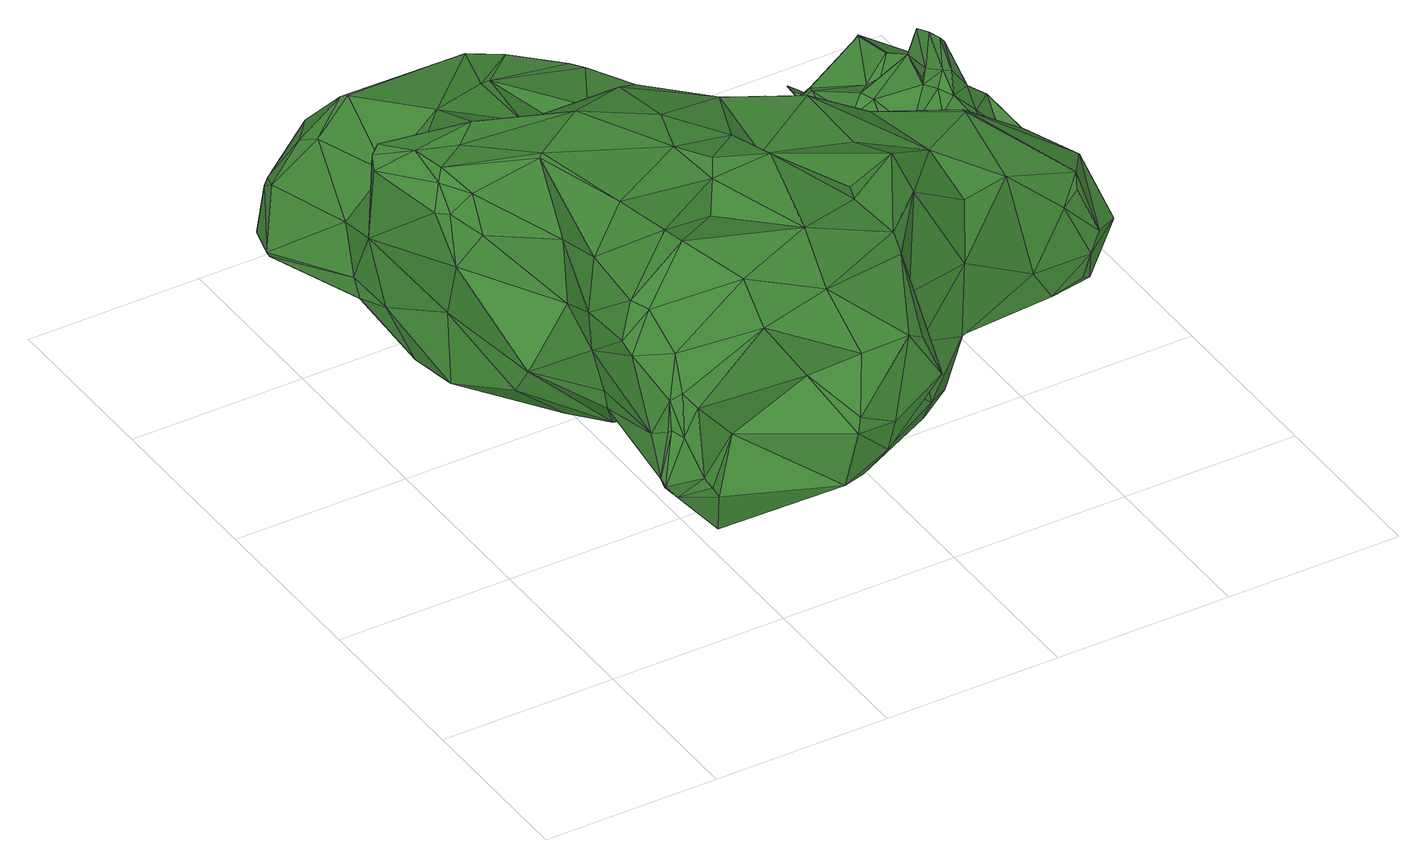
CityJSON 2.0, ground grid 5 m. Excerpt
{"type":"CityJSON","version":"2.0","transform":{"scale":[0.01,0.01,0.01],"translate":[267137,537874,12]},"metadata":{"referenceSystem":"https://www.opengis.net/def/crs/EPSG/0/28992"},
"CityObjects":{
"tree1":{"type":"SolitaryVegetationObject","attributes":{"gtid":411,"crown_width_m":17.22,"crown_median_z":16.78,"crown_r50_m":0.392,"crown_porosity":0.887,"trunk_H_m":4.08,"trunk_DBH_m":0.612,"trunk_radius_m":0.306,"trunk_base_height_m":12.7,"original_gtid":"412"},"geometry":[{"type":"Solid","lod":"3","boundaries":[[[[0,1,2]],[[3,4,5]],[[6,7,8]],[[9,10,11]],[[12,13,14]],[[15,16,17]],[[18,19,20]],[[21,22,23]],[[21,23,24]],[[25,26,27]],[[28,29,30]],[[31,32,33]],[[34,35,36]],[[37,34,36]],[[38,39,40]],[[41,42,43]],[[44,45,46]],[[47,1,0]],[[48,49,50]],[[17,40,51]],[[52,53,54]],[[55,56,57]],[[58,59,60]],[[14,13,61]],[[39,62,51]],[[51,40,39]],[[63,64,65]],[[48,66,67]],[[68,35,69]],[[70,71,72]],[[42,73,74]],[[15,75,76]],[[77,78,79]],[[80,78,77]],[[42,81,43]],[[82,83,84]],[[85,86,87]],[[82,84,88]],[[81,74,63]],[[42,74,81]],[[89,90,91]],[[40,50,38]],[[80,92,78]],[[80,93,92]],[[48,50,40]],[[12,66,94]],[[61,13,95]],[[71,70,96]],[[97,98,99]],[[100,63,74]],[[100,74,101]],[[102,103,26]],[[103,27,26]],[[104,61,95]],[[29,105,30]],[[105,29,106]],[[107,76,108]],[[109,110,111]],[[109,112,110]],[[15,76,107]],[[15,113,16]],[[63,100,64]],[[96,72,71]],[[114,115,116]],[[70,18,65]],[[34,65,18]],[[117,118,119]],[[44,46,120]],[[121,120,46]],[[122,123,124]],[[125,122,124]],[[126,98,97]],[[51,62,127]],[[128,102,26]],[[128,26,25]],[[129,130,131]],[[34,63,65]],[[22,8,132]],[[22,21,8]],[[130,129,117]],[[105,133,99]],[[134,133,105]],[[34,81,63]],[[101,30,126]],[[91,103,135]],[[136,90,137]],[[0,128,47]],[[137,138,139]],[[22,132,127]],[[16,48,17]],[[19,18,70]],[[140,119,141]],[[136,4,3]],[[142,143,84]],[[96,70,65]],[[144,104,145]],[[144,145,146]],[[46,147,121]],[[148,149,41]],[[17,127,15]],[[8,7,58]],[[108,150,107]],[[46,151,147]],[[147,152,121]],[[107,113,15]],[[75,108,76]],[[153,154,31]],[[155,112,109]],[[103,91,27]],[[106,29,156]],[[122,156,29]],[[157,14,158]],[[159,140,160]],[[48,67,157]],[[72,161,162]],[[96,163,164]],[[72,165,70]],[[12,157,67]],[[98,166,105]],[[96,161,72]],[[160,140,141]],[[107,94,113]],[[16,113,94]],[[74,73,101]],[[2,1,47]],[[136,5,4]],[[3,27,136]],[[3,25,27]],[[5,2,3]],[[128,25,47]],[[116,162,114]],[[94,66,16]],[[48,16,66]],[[167,143,110]],[[168,169,170]],[[171,170,169]],[[8,21,6]],[[157,158,49]],[[88,84,154]],[[162,161,114]],[[47,25,2]],[[25,3,2]],[[87,86,108]],[[116,159,162]],[[116,172,173]],[[166,30,105]],[[97,99,174]],[[79,78,54]],[[65,163,96]],[[33,22,175]],[[170,176,160]],[[171,177,19]],[[85,178,93]],[[92,93,178]],[[17,51,127]],[[127,62,22]],[[175,22,62]],[[172,116,115]],[[127,75,15]],[[132,75,127]],[[104,179,125]],[[95,179,104]],[[85,179,95]],[[168,180,0]],[[82,146,181]],[[88,146,82]],[[182,97,174]],[[114,161,164]],[[73,183,184]],[[163,65,64]],[[129,185,186]],[[112,155,11]],[[161,96,164]],[[139,187,188]],[[38,50,49]],[[135,189,190]],[[64,100,191]],[[64,191,182]],[[33,192,31]],[[125,124,104]],[[27,91,90]],[[11,32,112]],[[31,112,32]],[[126,97,191]],[[182,191,97]],[[48,40,17]],[[14,157,12]],[[172,193,134]],[[126,100,101]],[[126,191,100]],[[181,146,145]],[[194,195,196]],[[102,135,103]],[[168,197,54]],[[141,197,168]],[[85,93,198]],[[199,58,200]],[[89,56,139]],[[91,201,56]],[[48,157,49]],[[142,148,143]],[[202,49,158]],[[202,158,146]],[[171,169,203]],[[5,203,169]],[[88,204,146]],[[184,30,101]],[[184,101,73]],[[67,66,12]],[[59,7,6]],[[31,192,153]],[[60,196,200]],[[126,166,98]],[[139,56,55]],[[62,205,175]],[[99,98,105]],[[33,206,192]],[[207,190,189]],[[207,189,52]],[[27,90,136]],[[139,138,90]],[[39,205,62]],[[204,154,153]],[[131,208,129]],[[95,86,85]],[[117,186,118]],[[141,170,160]],[[139,90,89]],[[174,99,134]],[[137,90,138]],[[70,165,19]],[[171,19,165]],[[193,115,174]],[[99,133,134]],[[159,130,209]],[[140,159,209]],[[87,178,85]],[[152,178,87]],[[116,131,159]],[[173,131,116]],[[121,152,75]],[[44,196,195]],[[44,120,196]],[[11,210,9]],[[54,197,79]],[[91,56,89]],[[211,83,181]],[[181,83,82]],[[212,188,213]],[[203,177,171]],[[136,203,5]],[[137,203,136]],[[106,156,208]],[[135,102,189]],[[36,214,109]],[[212,213,20]],[[210,188,215]],[[37,81,34]],[[204,88,154]],[[60,200,58]],[[87,108,152]],[[208,122,216]],[[188,212,139]],[[72,217,176]],[[122,29,123]],[[60,59,9]],[[121,218,120]],[[9,215,60]],[[155,210,11]],[[75,152,108]],[[137,212,203]],[[130,117,209]],[[38,49,202]],[[148,41,111]],[[181,145,123]],[[160,176,217]],[[208,131,219]],[[201,190,207]],[[29,28,123]],[[46,45,151]],[[220,80,221]],[[209,117,119]],[[213,188,68]],[[222,75,132]],[[73,42,183]],[[41,183,42]],[[121,75,222]],[[124,123,145]],[[151,78,92]],[[35,34,223]],[[84,143,154]],[[137,139,212]],[[33,23,22]],[[12,94,150]],[[107,150,94]],[[5,169,2]],[[0,2,169]],[[84,83,142]],[[159,131,130]],[[58,7,59]],[[222,132,8]],[[224,214,35]],[[150,13,12]],[[6,21,24]],[[6,24,59]],[[129,186,117]],[[122,208,156]],[[211,225,149]],[[211,142,83]],[[79,197,118]],[[141,118,197]],[[108,86,150]],[[226,24,32]],[[23,32,24]],[[112,167,110]],[[112,31,167]],[[60,215,187]],[[54,78,227]],[[52,54,227]],[[208,219,106]],[[193,172,115]],[[184,183,225]],[[184,225,123]],[[150,86,13]],[[95,13,86]],[[196,228,194]],[[0,180,128]],[[180,102,128]],[[23,33,32]],[[126,30,166]],[[148,111,110]],[[60,187,229]],[[196,60,229]],[[188,187,215]],[[43,111,41]],[[141,119,118]],[[209,119,140]],[[85,198,179]],[[72,176,165]],[[171,165,176]],[[171,176,170]],[[224,35,68]],[[226,32,10]],[[32,11,10]],[[227,230,52]],[[38,205,39]],[[38,202,205]],[[36,35,214]],[[19,212,20]],[[148,142,149]],[[223,20,69]],[[37,43,81]],[[210,215,9]],[[155,224,210]],[[168,54,180]],[[123,225,181]],[[211,181,225]],[[124,145,104]],[[61,104,144]],[[61,144,14]],[[158,14,144]],[[158,144,146]],[[199,200,120]],[[196,120,200]],[[183,149,225]],[[19,177,212]],[[203,212,177]],[[168,170,141]],[[168,0,169]],[[199,120,218]],[[121,222,218]],[[64,231,163]],[[173,172,134]],[[8,58,199]],[[92,178,151]],[[184,28,30]],[[184,123,28]],[[210,224,68]],[[52,194,207]],[[135,190,201]],[[135,201,91]],[[57,56,201]],[[202,146,206]],[[211,149,142]],[[205,206,175]],[[33,175,206]],[[68,69,20]],[[205,202,206]],[[31,154,167]],[[72,162,217]],[[159,217,162]],[[183,41,149]],[[109,214,224]],[[160,217,159]],[[151,178,147]],[[206,146,192]],[[109,224,155]],[[204,192,146]],[[174,115,182]],[[20,213,68]],[[220,179,198]],[[36,109,111]],[[174,134,193]],[[210,68,188]],[[122,125,216]],[[36,111,43]],[[37,36,43]],[[153,192,204]],[[152,147,178]],[[45,44,232]],[[195,232,44]],[[52,232,194]],[[222,8,218]],[[199,218,8]],[[230,45,232]],[[230,232,52]],[[167,154,143]],[[220,198,80]],[[80,198,93]],[[208,216,129]],[[129,216,220]],[[110,143,148]],[[55,228,187]],[[229,187,228]],[[55,187,139]],[[179,220,216]],[[179,216,125]],[[229,228,196]],[[173,219,131]],[[106,219,173]],[[77,221,80]],[[59,10,9]],[[226,10,24]],[[59,24,10]],[[77,79,118]],[[151,45,230]],[[227,78,230]],[[78,151,230]],[[118,221,77]],[[18,20,223]],[[18,223,34]],[[220,185,129]],[[221,185,220]],[[195,194,232]],[[173,134,106]],[[102,53,189]],[[52,189,53]],[[194,57,207]],[[207,57,201]],[[114,164,231]],[[115,114,231]],[[182,231,64]],[[115,231,182]],[[164,163,231]],[[57,228,55]],[[194,228,57]],[[180,53,102]],[[180,54,53]],[[223,69,35]],[[134,105,106]],[[118,185,221]],[[186,185,118]],[[233,234,235]],[[233,235,236]],[[236,235,237]],[[236,237,238]],[[235,234,239]],[[235,239,237]],[[237,239,240]],[[237,240,238]],[[239,234,241]],[[239,241,240]],[[240,241,242]],[[240,242,238]],[[241,234,243]],[[241,243,242]],[[242,243,244]],[[242,244,238]],[[243,234,245]],[[243,245,244]],[[244,245,246]],[[244,246,238]],[[245,234,247]],[[245,247,246]],[[246,247,248]],[[246,248,238]],[[247,234,249]],[[247,249,248]],[[248,249,250]],[[248,250,238]],[[249,234,251]],[[249,251,250]],[[250,251,252]],[[250,252,238]],[[251,234,253]],[[251,253,252]],[[252,253,254]],[[252,254,238]],[[253,234,255]],[[253,255,254]],[[254,255,256]],[[254,256,238]],[[255,234,257]],[[255,257,256]],[[256,257,258]],[[256,258,238]],[[257,234,259]],[[257,259,258]],[[258,259,260]],[[258,260,238]],[[259,234,261]],[[259,261,260]],[[260,261,262]],[[260,262,238]],[[261,234,263]],[[261,263,262]],[[262,263,264]],[[262,264,238]],[[263,234,265]],[[263,265,264]],[[264,265,266]],[[264,266,238]],[[265,234,267]],[[265,267,266]],[[266,267,268]],[[266,268,238]],[[267,234,269]],[[267,269,268]],[[268,269,270]],[[268,270,238]],[[269,234,271]],[[269,271,270]],[[270,271,272]],[[270,272,238]],[[271,234,273]],[[271,273,272]],[[272,273,274]],[[272,274,238]],[[273,234,275]],[[273,275,274]],[[274,275,276]],[[274,276,238]],[[275,234,277]],[[275,277,276]],[[276,277,278]],[[276,278,238]],[[277,234,279]],[[277,279,278]],[[278,279,280]],[[278,280,238]],[[279,234,281]],[[279,281,280]],[[280,281,282]],[[280,282,238]],[[281,234,233]],[[281,233,282]],[[282,233,236]],[[282,236,238]]]]}]},
"tree2":{"type":"SolitaryVegetationObject","attributes":{"gtid":507,"crown_width_m":5.84,"crown_median_z":15.85,"crown_r50_m":0.302,"crown_porosity":0.918,"trunk_H_m":3.26,"trunk_DBH_m":0.159,"trunk_radius_m":0.0797,"trunk_base_height_m":12.59,"original_gtid":"509"},"geometry":[{"type":"Solid","lod":"3","boundaries":[[[[283,284,285]],[[286,285,284]],[[287,288,289]],[[290,291,292]],[[293,294,295]],[[296,297,298]],[[299,289,300]],[[301,302,303]],[[303,302,304]],[[305,306,307]],[[308,309,310]],[[311,312,313]],[[314,315,316]],[[305,317,313]],[[318,319,320]],[[321,322,323]],[[324,325,326]],[[292,291,327]],[[328,329,330]],[[331,308,332]],[[309,308,331]],[[333,325,324]],[[334,335,336]],[[334,337,335]],[[338,288,339]],[[340,341,342]],[[343,344,345]],[[321,290,292]],[[321,292,346]],[[347,348,317]],[[314,349,350]],[[351,352,353]],[[354,355,356]],[[357,317,348]],[[358,359,360]],[[333,361,362]],[[324,363,364]],[[365,333,324]],[[366,367,368]],[[369,298,370]],[[369,370,371]],[[372,373,330]],[[328,330,373]],[[374,375,334]],[[321,376,377]],[[378,379,380]],[[379,373,372]],[[381,382,383]],[[384,383,382]],[[385,386,387]],[[283,388,314]],[[307,389,300]],[[306,389,307]],[[313,357,390]],[[313,390,391]],[[392,339,288]],[[393,394,378]],[[395,396,352]],[[397,398,399]],[[355,297,400]],[[314,388,315]],[[330,401,372]],[[322,321,377]],[[377,376,402]],[[294,301,403]],[[294,403,347]],[[304,335,337]],[[404,405,406]],[[407,408,409]],[[410,411,412]],[[346,376,321]],[[334,336,374]],[[285,406,388]],[[303,304,413]],[[414,415,416]],[[417,418,419]],[[399,398,375]],[[326,420,421]],[[414,416,422]],[[423,420,361]],[[424,323,425]],[[426,394,305]],[[307,426,305]],[[333,362,325]],[[302,301,293]],[[378,394,379]],[[343,427,344]],[[426,428,394]],[[379,394,428]],[[299,300,429]],[[293,335,302]],[[287,369,371]],[[371,430,422]],[[283,285,388]],[[290,321,323]],[[431,366,432]],[[433,431,432]],[[434,435,436]],[[437,435,434]],[[410,326,421]],[[327,438,292]],[[300,338,307]],[[324,326,439]],[[424,387,386]],[[341,385,433]],[[411,440,441]],[[442,411,441]],[[443,356,417]],[[365,444,333]],[[386,385,341]],[[415,414,445]],[[298,446,296]],[[447,448,449]],[[450,451,329]],[[313,317,357]],[[315,406,452]],[[452,405,315]],[[341,453,386]],[[331,381,309]],[[454,286,383]],[[286,455,383]],[[456,457,458]],[[439,452,324]],[[374,441,440]],[[368,432,366]],[[356,427,354]],[[293,295,459]],[[402,447,449]],[[302,335,304]],[[393,305,394]],[[460,461,442]],[[322,425,323]],[[449,448,462]],[[363,324,452]],[[433,385,431]],[[377,425,322]],[[463,425,377]],[[348,403,447]],[[338,339,308]],[[400,446,298]],[[447,357,348]],[[423,464,465]],[[421,423,465]],[[382,466,415]],[[460,441,467]],[[460,467,401]],[[381,331,382]],[[415,384,382]],[[315,436,316]],[[315,405,436]],[[468,448,447]],[[339,392,469]],[[339,469,308]],[[388,406,315]],[[470,291,340]],[[442,441,460]],[[471,472,429]],[[442,412,411]],[[473,434,474]],[[412,475,410]],[[374,440,375]],[[332,469,392]],[[348,347,403]],[[393,317,305]],[[476,347,393]],[[378,476,393]],[[316,349,314]],[[477,357,478]],[[357,447,478]],[[479,480,455]],[[422,481,414]],[[482,414,481]],[[320,483,484]],[[310,450,408]],[[380,485,486]],[[312,306,305]],[[373,487,328]],[[488,284,350]],[[470,340,489]],[[420,326,362]],[[420,362,361]],[[479,490,395]],[[491,395,490]],[[491,490,479]],[[431,492,366]],[[293,459,335]],[[434,473,363]],[[452,434,363]],[[289,299,493]],[[494,316,495]],[[415,445,384]],[[344,427,327]],[[390,357,477]],[[496,497,359]],[[289,493,287]],[[296,400,297]],[[296,446,400]],[[390,418,391]],[[286,488,455]],[[365,473,431]],[[363,473,365]],[[319,398,320]],[[486,467,441]],[[364,363,365]],[[351,353,480]],[[319,498,413]],[[405,437,434]],[[452,437,405]],[[345,291,470]],[[361,333,444]],[[380,499,378]],[[320,500,318]],[[422,416,371]],[[450,329,328]],[[331,332,382]],[[379,428,373]],[[459,295,294]],[[501,313,502]],[[442,461,412]],[[463,377,402]],[[456,503,460]],[[478,447,402]],[[478,402,376]],[[337,413,304]],[[504,332,392]],[[408,407,310]],[[402,462,463]],[[400,298,493]],[[503,461,460]],[[431,473,492]],[[455,454,479]],[[479,454,445]],[[326,325,362]],[[479,445,505]],[[494,401,330]],[[454,383,384]],[[506,287,371]],[[482,505,414]],[[445,414,505]],[[507,508,464]],[[347,317,393]],[[419,509,510]],[[426,487,428]],[[373,428,487]],[[456,495,316]],[[324,364,365]],[[371,354,430]],[[376,346,438]],[[312,305,313]],[[319,337,334]],[[445,454,384]],[[478,376,438]],[[478,438,477]],[[421,511,410]],[[374,336,486]],[[468,500,448]],[[491,479,505]],[[318,500,319]],[[450,487,409]],[[450,409,408]],[[484,463,462]],[[484,462,320]],[[328,487,450]],[[425,463,484]],[[427,443,327]],[[356,443,427]],[[512,360,359]],[[509,390,477]],[[380,459,499]],[[460,495,456]],[[452,439,437]],[[303,403,301]],[[513,451,514]],[[329,451,513]],[[515,516,517]],[[320,462,448]],[[354,370,355]],[[285,518,404]],[[285,404,406]],[[434,406,405]],[[452,406,434]],[[346,292,438]],[[327,443,438]],[[316,330,349]],[[436,367,474]],[[436,405,367]],[[434,436,474]],[[492,473,474]],[[367,492,474]],[[329,513,349]],[[329,349,330]],[[299,429,472]],[[299,472,400]],[[455,488,454]],[[518,454,488]],[[404,518,405]],[[405,518,488]],[[288,287,519]],[[288,519,504]],[[350,368,488]],[[350,353,368]],[[492,367,366]],[[415,466,506]],[[483,464,423]],[[507,464,397]],[[488,368,367]],[[284,283,314]],[[496,359,358]],[[426,307,407]],[[501,502,520]],[[341,433,432]],[[342,491,505]],[[342,341,491]],[[287,493,369]],[[423,484,483]],[[337,319,413]],[[511,508,440]],[[332,308,469]],[[521,522,523]],[[512,359,497]],[[436,435,457]],[[437,457,435]],[[453,290,524]],[[453,524,386]],[[506,416,415]],[[457,437,439]],[[524,290,525]],[[395,352,351]],[[378,294,476]],[[347,476,294]],[[489,526,345]],[[527,526,489]],[[397,483,320]],[[375,440,399]],[[356,391,418]],[[409,487,528]],[[320,398,397]],[[410,457,326]],[[439,326,457]],[[459,294,499]],[[529,516,515]],[[284,488,286]],[[407,338,310]],[[310,338,308]],[[407,307,338]],[[423,530,484]],[[513,350,349]],[[513,514,383]],[[381,383,514]],[[410,475,457]],[[297,355,370]],[[494,495,401]],[[436,457,456]],[[454,518,286]],[[518,285,286]],[[419,418,509]],[[300,288,338]],[[332,504,531]],[[314,350,284]],[[484,530,425]],[[386,525,424]],[[524,525,386]],[[332,531,382]],[[466,382,531]],[[477,510,509]],[[519,531,504]],[[392,288,504]],[[409,528,407]],[[449,462,402]],[[395,532,396]],[[532,368,396]],[[319,500,468]],[[319,468,498]],[[498,468,413]],[[320,448,500]],[[310,514,450]],[[405,488,367]],[[421,465,508]],[[510,438,443]],[[341,432,532]],[[341,532,491]],[[395,491,532]],[[368,532,432]],[[401,495,460]],[[529,533,516]],[[468,534,413]],[[447,534,468]],[[340,291,453]],[[301,294,293]],[[303,413,403]],[[413,534,403]],[[447,403,534]],[[288,300,289]],[[511,421,508]],[[397,464,483]],[[411,410,511]],[[411,511,440]],[[503,475,412]],[[456,475,503]],[[374,486,441]],[[345,526,343]],[[508,507,440]],[[399,440,507]],[[387,444,535]],[[424,525,323]],[[507,397,399]],[[527,343,526]],[[423,421,420]],[[335,459,336]],[[503,412,461]],[[519,466,531]],[[508,465,464]],[[486,336,459]],[[486,459,380]],[[509,418,390]],[[344,291,345]],[[351,480,536]],[[395,351,536]],[[536,480,479]],[[536,479,395]],[[383,537,513]],[[467,485,401]],[[450,514,451]],[[298,369,493]],[[297,370,298]],[[489,422,527]],[[430,527,422]],[[381,514,309]],[[310,309,514]],[[387,535,385]],[[371,370,354]],[[353,352,396]],[[430,343,527]],[[353,396,368]],[[438,510,477]],[[417,356,418]],[[340,453,341]],[[375,398,334]],[[424,538,387]],[[323,525,290]],[[444,387,538]],[[506,371,416]],[[407,528,426]],[[487,426,528]],[[343,430,427]],[[354,427,430]],[[505,482,481]],[[378,499,294]],[[436,456,316]],[[431,535,365]],[[444,365,535]],[[385,535,431]],[[313,391,502]],[[327,291,344]],[[494,330,316]],[[287,506,519]],[[519,506,466]],[[539,523,522]],[[512,540,360]],[[539,541,523]],[[542,533,529]],[[523,541,542]],[[542,541,533]],[[543,353,537]],[[543,537,455]],[[455,480,543]],[[353,543,480]],[[455,537,383]],[[350,513,537]],[[350,537,353]],[[457,475,458]],[[361,530,423]],[[456,458,475]],[[425,530,361]],[[501,544,313]],[[471,313,544]],[[471,311,313]],[[542,529,515]],[[516,533,545]],[[545,533,521]],[[541,539,533]],[[522,521,533]],[[522,533,539]],[[521,523,517]],[[517,523,542]],[[542,515,517]],[[517,516,545]],[[517,545,521]],[[505,481,342]],[[467,486,485]],[[372,401,485]],[[496,358,540]],[[496,540,497]],[[512,497,540]],[[358,360,540]],[[380,379,485]],[[372,485,379]],[[400,493,299]],[[340,342,481]],[[340,481,489]],[[489,481,422]],[[489,345,470]],[[290,453,291]],[[400,472,520]],[[472,501,520]],[[471,501,472]],[[319,334,398]],[[356,355,502]],[[356,502,391]],[[400,502,355]],[[400,520,502]],[[444,538,361]],[[425,361,538]],[[425,538,424]],[[471,544,501]],[[471,429,306]],[[471,306,311]],[[311,306,312]],[[429,389,306]],[[300,389,429]],[[443,417,510]],[[417,419,510]],[[546,547,548]],[[546,548,549]],[[549,548,550]],[[549,550,551]],[[548,547,552]],[[548,552,550]],[[550,552,553]],[[550,553,551]],[[552,547,554]],[[552,554,553]],[[553,554,555]],[[553,555,551]],[[554,547,556]],[[554,556,555]],[[555,556,557]],[[555,557,551]],[[556,547,558]],[[556,558,557]],[[557,558,559]],[[557,559,551]],[[558,547,560]],[[558,560,559]],[[559,560,561]],[[559,561,551]],[[560,547,562]],[[560,562,561]],[[561,562,563]],[[561,563,551]],[[562,547,564]],[[562,564,563]],[[563,564,565]],[[563,565,551]],[[564,547,566]],[[564,566,565]],[[565,566,567]],[[565,567,551]],[[566,547,568]],[[566,568,567]],[[567,568,569]],[[567,569,551]],[[568,547,570]],[[568,570,569]],[[569,570,571]],[[569,571,551]],[[570,547,572]],[[570,572,571]],[[571,572,573]],[[571,573,551]],[[572,547,574]],[[572,574,573]],[[573,574,575]],[[573,575,551]],[[574,547,576]],[[574,576,575]],[[575,576,577]],[[575,577,551]],[[576,547,578]],[[576,578,577]],[[577,578,579]],[[577,579,551]],[[578,547,580]],[[578,580,579]],[[579,580,581]],[[579,581,551]],[[580,547,582]],[[580,582,581]],[[581,582,583]],[[581,583,551]],[[582,547,584]],[[582,584,583]],[[583,584,585]],[[583,585,551]],[[584,547,586]],[[584,586,585]],[[585,586,587]],[[585,587,551]],[[586,547,588]],[[586,588,587]],[[587,588,589]],[[587,589,551]],[[588,547,590]],[[588,590,589]],[[589,590,591]],[[589,591,551]],[[590,547,592]],[[590,592,591]],[[591,592,593]],[[591,593,551]],[[592,547,594]],[[592,594,593]],[[593,594,595]],[[593,595,551]],[[594,547,546]],[[594,546,595]],[[595,546,549]],[[595,549,551]]]]}]}
},
"vertices":[
[1667,625,229],[1759,631,248],[1780,623,321],[1811,636,373],[1748,638,520],[1699,621,493],[783,1501,739],[847,1492,678],[875,1588,559],[810,1228,834],[664,1214,831],[687,1101,950],[156,1699,218],[254,1358,213],[93,1375,350],[394,1904,242],[261,1898,230],[281,1934,302],[1020,328,856],[1171,476,831],[1154,554,909],[670,1622,735],[621,1736,685],[530,1510,767],[555,1510,766],[1892,699,340],[1891,748,356],[1851,799,493],[282,507,531],[291,504,474],[266,252,563],[324,1216,909],[479,1224,848],[393,1498,745],[750,309,983],[812,579,1022],[643,579,1008],[586,494,965],[79,1778,456],[162,1779,564],[115,1856,417],[291,568,904],[274,365,902],[405,416,1039],[1228,1437,263],[1107,1379,210],[999,1513,181],[1789,645,231],[65,1827,285],[16,1698,320],[96,1842,407],[241,1883,532],[1404,1120,195],[1555,942,239],[1348,875,156],[1380,1021,472],[1598,1011,562],[1515,1041,453],[912,1416,631],[801,1453,750],[979,1270,686],[155,1210,240],[265,1752,677],[519,224,963],[544,164,839],[735,178,880],[124,1768,212],[94,1751,237],[882,738,896],[1000,503,894],[1024,296,806],[966,95,695],[1014,80,572],[238,347,801],[301,320,891],[572,1736,231],[478,1773,203],[954,844,206],[1089,959,217],[1064,787,185],[849,937,188],[411,342,1049],[122,1062,797],[147,1027,805],[151,1090,862],[584,1253,162],[432,1420,218],[707,1463,195],[58,1247,837],[1595,972,598],[1584,904,663],[1776,946,509],[889,1196,168],[851,1175,181],[243,1815,170],[258,1198,168],[915,76,732],[305,158,593],[285,186,605],[247,151,467],[324,233,800],[247,312,773],[1684,888,262],[1867,856,407],[155,1037,273],[245,173,480],[351,203,340],[351,1797,167],[535,1597,173],[623,733,1018],[343,906,997],[392,613,1009],[496,996,1013],[327,1865,204],[721,0,547],[461,184,530],[705,40,369],[907,461,205],[1034,725,197],[958,458,204],[1078,1580,331],[914,1709,214],[398,653,299],[205,745,471],[201,801,380],[355,813,244],[292,207,681],[508,1849,478],[1729,728,195],[747,504,230],[870,383,187],[677,319,240],[752,1753,415],[246,155,464],[281,150,423],[1781,956,418],[1756,656,562],[1531,819,730],[1541,853,714],[1345,973,706],[1127,356,223],[1253,462,196],[199,1007,863],[170,1108,891],[108,1273,380],[163,1069,470],[70,1295,593],[936,1523,172],[331,899,990],[333,790,805],[325,1627,190],[950,1245,167],[739,1489,181],[102,1303,869],[148,1201,895],[680,889,1000],[387,553,407],[24,1696,307],[91,1400,400],[840,172,272],[1146,348,268],[850,34,516],[833,42,430],[776,77,727],[732,10,588],[1107,392,595],[282,196,595],[257,1162,895],[1352,577,249],[1600,606,335],[1301,456,348],[1336,503,531],[378,108,414],[404,157,274],[339,118,479],[273,1731,690],[1131,380,441],[1385,585,659],[826,1350,170],[494,988,188],[1567,786,201],[141,989,669],[349,163,664],[253,534,768],[254,518,659],[876,598,286],[885,530,253],[1180,1024,706],[1135,930,862],[1554,1026,299],[1587,1057,391],[318,185,707],[261,1381,703],[359,109,448],[1277,1257,392],[1254,1411,277],[1271,1358,544],[1250,735,229],[694,1046,201],[980,1546,453],[1030,1375,523],[1575,1044,464],[126,1499,497],[1530,622,653],[77,1288,854],[178,1718,598],[231,1482,626],[1558,1069,383],[476,546,366],[910,380,186],[917,997,898],[197,954,767],[1350,696,757],[1146,726,841],[678,637,1023],[969,1131,766],[653,801,316],[984,271,436],[1018,1600,361],[510,274,457],[720,808,297],[912,773,258],[881,1721,282],[974,439,907],[806,753,973],[333,769,620],[603,1235,779],[1139,1027,294],[1267,1283,479],[1091,1098,560],[1140,1251,279],[658,145,662],[1246,1388,270],[805,946,70],[775,945,70],[804,954,71],[801,927,478],[800,935,478],[771,926,478],[801,962,71],[796,942,479],[796,968,71],[791,948,479],[789,972,71],[785,953,479],[782,975,71],[777,955,479],[774,976,71],[769,956,479],[766,974,71],[761,955,479],[758,971,71],[754,951,479],[752,966,71],[748,946,478],[748,959,70],[743,940,478],[745,952,70],[741,932,478],[744,944,70],[740,924,477],[746,936,69],[742,916,477],[749,928,69],[745,909,477],[754,922,69],[750,903,476],[761,918,68],[757,898,476],[768,915,68],[764,896,476],[776,914,68],[772,895,476],[784,916,69],[780,896,476],[792,919,69],[787,900,477],[798,924,69],[793,905,477],[802,931,70],[798,911,477],[805,939,70],[801,919,478],
[1373,1054,210],[1375,1055,210],[1379,1061,171],[1398,1093,161],[1412,1397,351],[1305,1362,398],[1402,1424,415],[1753,1302,237],[1714,1313,272],[1720,1330,316],[1585,1101,670],[1587,1193,656],[1599,1145,610],[1454,1553,385],[1461,1541,376],[1459,1540,375],[1403,1424,417],[1294,1369,434],[1599,1169,747],[1605,1121,764],[1615,1155,742],[1635,1113,739],[1379,1323,549],[1387,1343,487],[1289,1328,503],[1214,1313,373],[1209,1252,310],[1217,1272,377],[1525,1296,486],[1409,1279,529],[1534,1404,556],[1376,1015,265],[1378,1014,265],[1425,1007,376],[1562,1390,601],[1739,1064,557],[1674,1047,617],[1741,1063,556],[1813,1267,348],[1819,1215,346],[1818,1221,321],[1679,926,209],[1730,946,224],[1698,921,330],[1668,1355,294],[1310,1129,480],[1328,1135,400],[1343,1045,438],[1209,1265,292],[1276,1383,287],[1731,948,223],[1596,985,654],[1600,1045,694],[1574,1023,661],[1628,1047,681],[1252,1331,421],[1281,1334,380],[1583,1279,279],[1652,1205,218],[1553,1285,258],[1645,1454,195],[1682,1425,235],[1702,1383,200],[1764,1355,359],[1561,1253,633],[1563,1254,633],[1370,1092,374],[1398,1121,330],[1372,1246,341],[1487,1214,351],[1385,1163,320],[1584,1502,314],[1507,1496,367],[1609,1457,401],[1563,1392,602],[1562,1254,631],[1654,1291,524],[1643,1232,554],[1791,1031,314],[1737,1036,299],[1580,973,231],[1619,953,238],[1671,1022,258],[1574,1111,209],[1534,1079,238],[1505,1113,288],[1468,1439,352],[1505,1495,365],[1477,1430,293],[1383,1053,544],[1327,1117,512],[1568,989,606],[1658,944,562],[1762,1306,423],[1808,1230,383],[1414,1133,639],[1376,1113,595],[1435,1105,629],[1226,1236,291],[1276,1289,256],[1299,1187,262],[1372,1248,184],[1692,1152,196],[1741,1181,199],[1726,1150,199],[1376,1012,188],[1367,1336,468],[1558,1388,539],[1571,1456,485],[1283,1424,299],[1487,1228,578],[1368,1291,565],[1490,1254,292],[1513,1191,321],[1731,995,504],[1661,983,587],[1664,946,555],[1464,1451,413],[1432,1014,517],[1757,1207,455],[1589,1194,655],[1381,1061,172],[1411,1033,242],[1377,1011,187],[1280,1305,470],[1289,1277,408],[1358,1253,413],[1619,946,405],[1630,965,455],[1644,1067,438],[1668,1148,693],[1444,1342,199],[1383,1330,195],[1456,1356,252],[1594,1437,400],[1572,1454,484],[1559,1381,464],[1716,934,371],[1693,935,397],[1555,1388,225],[1741,960,400],[1785,1162,251],[1801,1098,363],[1300,1295,524],[1627,1411,287],[1345,1154,529],[1405,1374,461],[1578,1415,246],[1618,1098,201],[1589,1135,219],[1650,1156,200],[1555,1003,222],[1578,973,233],[1511,1013,347],[1586,949,237],[1661,1326,402],[1634,929,258],[1629,953,529],[1561,994,556],[1569,1064,511],[1618,1362,345],[1754,1041,243],[1409,1235,181],[1453,1552,385],[1710,1235,559],[1711,1122,545],[1710,1123,543],[1334,1228,388],[1322,1188,291],[1585,950,235],[1698,1243,239],[1388,1211,182],[1389,1210,185],[1513,1039,378],[1622,989,322],[1597,1051,314],[1561,1074,646],[1513,1053,468],[1576,1099,484],[1743,1102,496],[1778,1134,451],[1789,966,486],[1733,970,438],[1334,1306,284],[1496,1029,538],[1676,1158,568],[1276,1383,289],[1666,1353,293],[1479,1313,447],[1450,1390,444],[1557,1003,221],[1541,1041,216],[1636,1069,356],[1525,1223,589],[1686,1313,482],[1701,1307,481],[1410,1234,183],[1336,1246,272],[1561,1342,240],[1528,1278,164],[1791,967,486],[1776,1046,456],[1444,1074,570],[1506,1037,553],[1325,1149,501],[1399,1093,162],[1589,1354,264],[1486,1297,248],[1531,1272,234],[1553,1077,200],[1445,1441,383],[1420,1020,442],[1422,1019,441],[1555,1370,564],[1595,1320,478],[1626,1114,587],[1436,1107,627],[1711,1108,549],[1557,1381,464],[1570,1454,484],[1550,1136,391],[1285,1423,297],[1528,1277,165],[1414,1353,329],[1697,985,507],[1703,974,455],[1564,1367,471],[1631,1342,427],[1631,963,455],[1622,1225,519],[1311,1152,284],[1258,1236,299],[1376,1185,501],[1362,1178,520],[1391,1158,502],[1399,1092,160],[1343,1329,367],[1554,1403,440],[1441,1096,544],[1535,1127,514],[1484,1189,456],[1752,1211,244],[1770,1203,242],[1680,1423,234],[1579,1413,245],[1370,1275,501],[1409,1278,527],[1731,1031,368],[1278,1383,288],[1562,1182,296],[1488,1227,576],[1607,1166,647],[1704,1085,258],[1414,1305,296],[1313,1153,283],[1730,1109,265],[1526,1207,514],[1577,1213,577],[1502,1232,532],[1460,1241,493],[1324,1188,289],[1556,1386,539],[1406,1130,585],[1533,1195,59],[1525,1195,59],[1533,1197,59],[1542,1195,385],[1541,1197,385],[1534,1195,385],[1532,1199,59],[1541,1199,385],[1531,1201,59],[1539,1200,385],[1529,1202,59],[1538,1202,385],[1527,1203,59],[1536,1202,385],[1525,1203,59],[1534,1203,385],[1523,1203,59],[1532,1202,385],[1521,1202,59],[1530,1202,386],[1519,1201,59],[1528,1201,386],[1518,1199,59],[1527,1199,386],[1517,1197,59],[1526,1197,386],[1517,1195,59],[1526,1195,386],[1517,1193,59],[1526,1193,386],[1518,1191,59],[1527,1191,386],[1519,1189,59],[1528,1189,386],[1521,1188,59],[1530,1188,386],[1523,1187,59],[1532,1187,385],[1525,1187,59],[1534,1187,385],[1527,1187,59],[1536,1187,385],[1529,1188,59],[1538,1188,385],[1531,1189,59],[1539,1189,385],[1532,1191,59],[1540,1191,385],[1533,1193,59],[1541,1193,385]
]}
